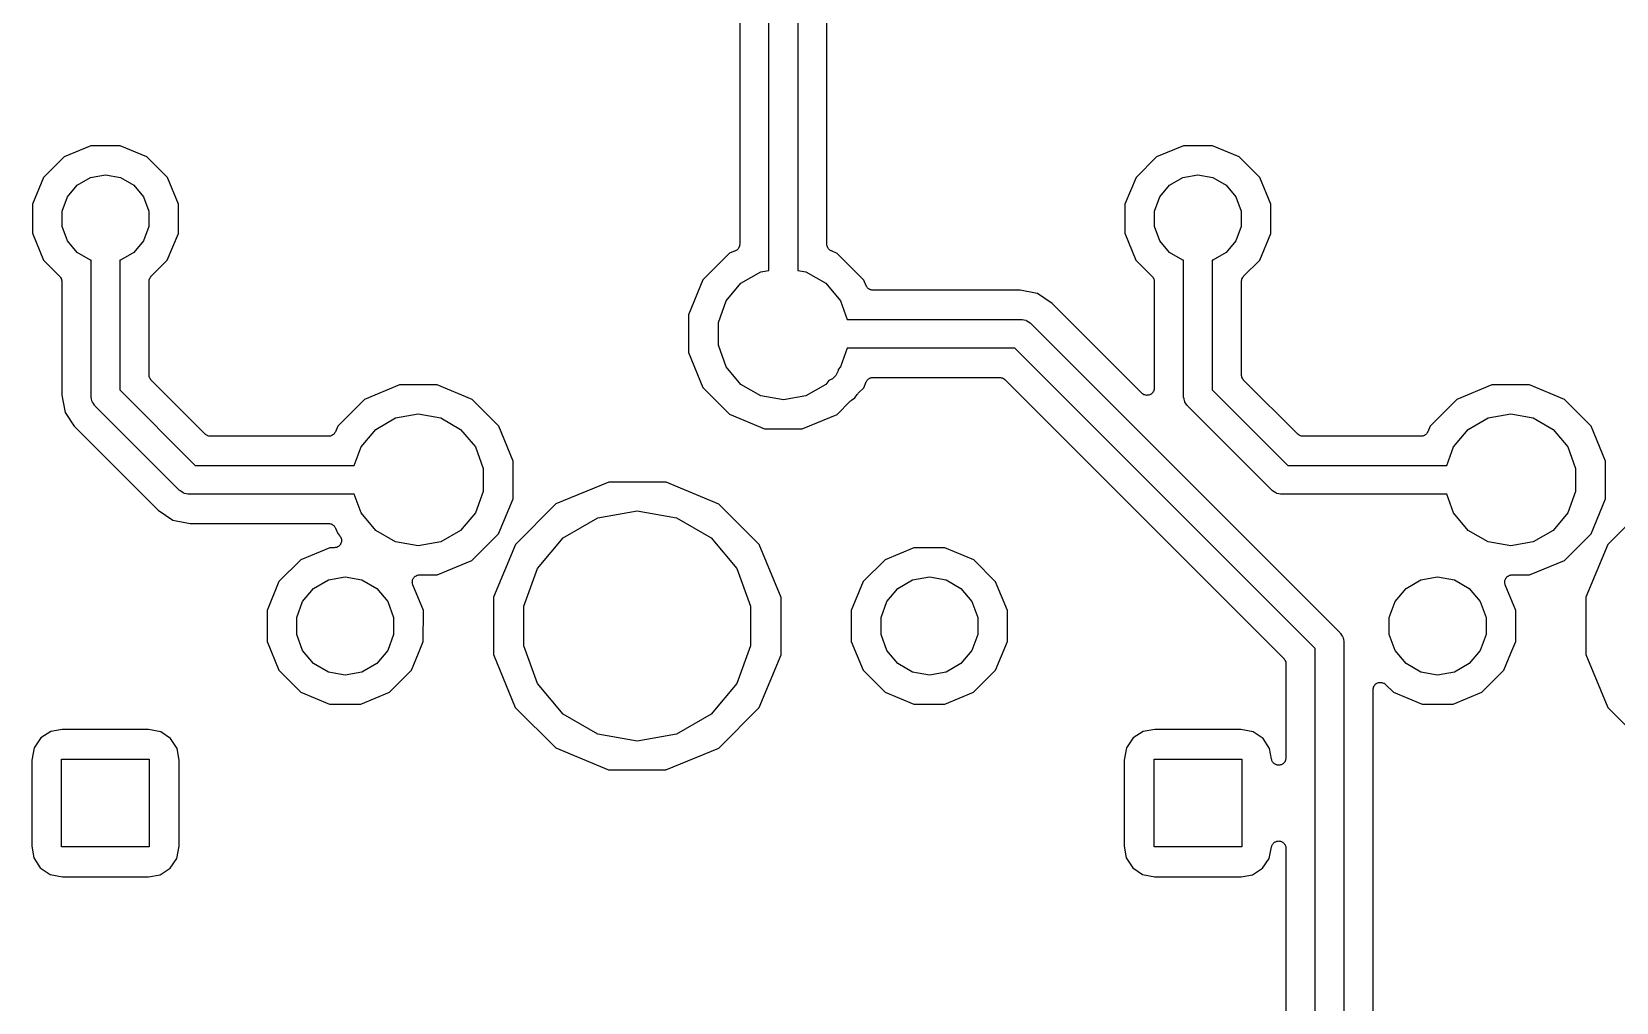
# Model space of a CAD drawing. Extents: x 30 to 169, y -146 to -30.
# Drawn here: x 62.72 to 90.28, y -104.54 to -87.67 of the extents above; entities that cross this region are included whole.
import ezdxf

# ---------------------------------------------------------------- set-up
doc = ezdxf.new("R2010")
doc.units = 0
doc.header["$MEASUREMENT"] = 0
doc.layers.add('BLACK', color=7, linetype='CONTINUOUS')

msp = doc.modelspace()

# ---------------------------------------------------------------- linework, layer by layer
at = {"layer": 'Black'}
for p, q in [((75.54, -91.8167), (75.54, -78.3936)), ((76.04, -78.29), (76.04, -91.8167)), ((75.032, -79.6837), (75.032, -91.3619)), ((76.548, -91.3623), (76.548, -83.1397)), ((63.2815, -89.8427), (62.924, -90.1997)), ((63.7485, -89.6498), (63.2815, -89.8427)), ((64.2537, -89.6502), (63.7485, -89.6498)), ((64.7203, -89.844), (64.2537, -89.6502)), ((82.2815, -89.8427), (81.924, -90.1997)), ((82.7485, -89.6498), (82.2815, -89.8427)), ((83.2537, -89.6502), (82.7485, -89.6498)), ((83.7203, -89.844), (83.2537, -89.6502)), ((65.0773, -90.2015), (64.7203, -89.844)), ((84.0773, -90.2015), (83.7203, -89.844)), ((62.924, -90.1997), (62.7302, -90.6663)), ((63.3376, -90.5375), (63.5083, -90.334)), ((63.5083, -90.334), (63.7384, -90.2012)), ((63.7384, -90.2012), (64, -90.1551)), ((64, -90.1551), (64.2616, -90.2012)), ((64.2616, -90.2012), (64.4917, -90.334)), ((64.4917, -90.334), (64.6624, -90.5375)), ((65.2702, -90.6685), (65.0773, -90.2015)), ((81.924, -90.1997), (81.7302, -90.6663)), ((82.3376, -90.5375), (82.5083, -90.334)), ((82.5083, -90.334), (82.7384, -90.2012)), ((82.7384, -90.2012), (83, -90.1551)), ((83, -90.1551), (83.2616, -90.2012)), ((83.2616, -90.2012), (83.4917, -90.334)), ((83.4917, -90.334), (83.6624, -90.5375)), ((84.2702, -90.6685), (84.0773, -90.2015)), ((62.7302, -90.6663), (62.7298, -91.1715)), ((63.2467, -90.7872), (63.3376, -90.5375)), ((64.6624, -90.5375), (64.7533, -90.7872)), ((65.2698, -91.1737), (65.2702, -90.6685)), ((81.7302, -90.6663), (81.7298, -91.1715)), ((82.2467, -90.7872), (82.3376, -90.5375)), ((83.6624, -90.5375), (83.7533, -90.7872)), ((84.2698, -91.1737), (84.2702, -90.6685)), ((63.2467, -91.0528), (63.2467, -90.7872)), ((64.7533, -90.7872), (64.7533, -91.0528)), ((82.2467, -91.0528), (82.2467, -90.7872)), ((83.7533, -90.7872), (83.7533, -91.0528)), ((62.7298, -91.1715), (62.9227, -91.6385)), ((63.3376, -91.3025), (63.2467, -91.0528)), ((64.7533, -91.0528), (64.6624, -91.3025)), ((65.076, -91.6403), (65.2698, -91.1737)), ((81.7298, -91.1715), (81.9227, -91.6385)), ((82.3376, -91.3025), (82.2467, -91.0528)), ((83.7533, -91.0528), (83.6624, -91.3025)), ((84.076, -91.6403), (84.2698, -91.1737)), ((63.5083, -91.506), (63.3376, -91.3025)), ((64.6624, -91.3025), (64.4917, -91.506)), ((74.9535, -91.4793), (74.856, -91.5195)), ((74.9606, -91.4747), (74.9535, -91.4793)), ((74.9685, -91.4719), (74.9606, -91.4747)), ((74.9791, -91.463), (74.9685, -91.4719)), ((74.9907, -91.4556), (74.9791, -91.463)), ((74.9958, -91.4489), (74.9907, -91.4556)), ((75.0023, -91.4435), (74.9958, -91.4489)), ((75.0092, -91.4316), (75.0023, -91.4435)), ((75.0176, -91.4206), (75.0092, -91.4316)), ((75.0201, -91.4126), (75.0176, -91.4206)), ((75.0243, -91.4053), (75.0201, -91.4126)), ((75.0267, -91.3917), (75.0243, -91.4053)), ((75.0309, -91.3786), (75.0267, -91.3917)), ((75.032, -91.3619), (75.0305, -91.3702)), ((75.0305, -91.3702), (75.0309, -91.3786)), ((76.5494, -91.3705), (76.548, -91.3623)), ((76.5491, -91.3788), (76.5494, -91.3705)), ((76.5532, -91.392), (76.5491, -91.3788)), ((76.5557, -91.4057), (76.5532, -91.392)), ((76.5598, -91.4129), (76.5557, -91.4057)), ((76.5623, -91.4208), (76.5598, -91.4129)), ((76.5708, -91.4319), (76.5623, -91.4208)), ((76.5777, -91.4439), (76.5708, -91.4319)), ((76.5841, -91.4493), (76.5777, -91.4439)), ((76.5891, -91.4559), (76.5841, -91.4493)), ((76.6008, -91.4633), (76.5891, -91.4559)), ((76.6115, -91.4723), (76.6008, -91.4633)), ((76.6193, -91.4751), (76.6115, -91.4723)), ((76.6263, -91.4796), (76.6193, -91.4751)), ((76.7264, -91.5212), (76.6263, -91.4796)), ((82.5083, -91.506), (82.3376, -91.3025)), ((83.6624, -91.3025), (83.4917, -91.506)), ((62.9227, -91.6385), (63.2049, -91.9211)), ((63.7384, -91.6388), (63.5083, -91.506)), ((63.75, -91.6408), (63.7384, -91.6388)), ((63.75, -94), (63.75, -91.6408)), ((64.2616, -91.6388), (64.25, -91.6408)), ((64.25, -91.6408), (64.25, -93.8964)), ((64.4917, -91.506), (64.2616, -91.6388)), ((64.7953, -91.9206), (65.076, -91.6403)), ((74.856, -91.5195), (74.3912, -91.9836)), ((77.1905, -91.986), (76.7264, -91.5212)), ((81.9227, -91.6385), (82.2049, -91.9211)), ((82.7384, -91.6388), (82.5083, -91.506)), ((82.75, -91.6408), (82.7384, -91.6388)), ((82.75, -94), (82.75, -91.6408)), ((83.2616, -91.6388), (83.25, -91.6408)), ((83.25, -91.6408), (83.25, -93.8964)), ((83.4917, -91.506), (83.2616, -91.6388)), ((83.7953, -91.9206), (84.076, -91.6403)), ((63.2049, -91.9211), (63.2081, -91.9256)), ((63.2081, -91.9256), (63.2123, -91.9292)), ((63.2123, -91.9292), (63.2206, -91.9436)), ((63.2206, -91.9436), (63.2301, -91.9573)), ((63.2301, -91.9573), (63.2316, -91.9626)), ((63.2316, -91.9626), (63.2343, -91.9674)), ((63.2343, -91.9674), (63.2372, -91.9838)), ((63.2372, -91.9838), (63.2415, -91.9999)), ((63.2415, -91.9999), (63.241, -92.0054)), ((63.241, -92.0054), (63.242, -92.0108)), ((63.242, -92.0108), (63.242, -93.9875)), ((64.758, -92.0105), (64.759, -92.0049)), ((64.758, -93.6334), (64.758, -92.0105)), ((64.7585, -91.9993), (64.7628, -91.9833)), ((64.759, -92.0049), (64.7585, -91.9993)), ((64.7628, -91.9833), (64.7657, -91.967)), ((64.7657, -91.967), (64.7685, -91.9622)), ((64.7685, -91.9622), (64.7699, -91.9567)), ((64.7699, -91.9567), (64.7794, -91.9432)), ((64.7794, -91.9432), (64.7877, -91.9288)), ((64.7877, -91.9288), (64.792, -91.9252)), ((64.792, -91.9252), (64.7953, -91.9206)), ((74.3912, -91.9836), (74.1393, -92.5902)), ((74.7964, -92.3463), (75.0525, -92.0411)), ((75.0525, -92.0411), (75.3976, -91.8418)), ((75.3976, -91.8418), (75.54, -91.8167)), ((76.04, -91.8167), (76.1824, -91.8418)), ((76.1824, -91.8418), (76.5275, -92.0411)), ((76.5275, -92.0411), (76.7836, -92.3463)), ((77.2307, -92.0835), (77.1905, -91.986)), ((82.2049, -91.9211), (82.2081, -91.9256)), ((82.2081, -91.9256), (82.2123, -91.9292)), ((82.2123, -91.9292), (82.2206, -91.9436)), ((82.2206, -91.9436), (82.2301, -91.9573)), ((82.2301, -91.9573), (82.2316, -91.9626)), ((82.2316, -91.9626), (82.2343, -91.9674)), ((82.2343, -91.9674), (82.2372, -91.9838)), ((82.2372, -91.9838), (82.2415, -91.9999)), ((82.2415, -91.9999), (82.241, -92.0054)), ((82.241, -92.0054), (82.242, -92.0108)), ((82.242, -92.0108), (82.242, -93.8634)), ((83.758, -92.0105), (83.759, -92.0049)), ((83.758, -93.6334), (83.758, -92.0105)), ((83.7585, -91.9993), (83.7628, -91.9833)), ((83.759, -92.0049), (83.7585, -91.9993)), ((83.7628, -91.9833), (83.7657, -91.967)), ((83.7657, -91.967), (83.7685, -91.9622)), ((83.7685, -91.9622), (83.7699, -91.9567)), ((83.7699, -91.9567), (83.7794, -91.9432)), ((83.7794, -91.9432), (83.7877, -91.9288)), ((83.7877, -91.9288), (83.792, -91.9252)), ((83.792, -91.9252), (83.7953, -91.9206)), ((77.2353, -92.0906), (77.2307, -92.0835)), ((77.2381, -92.0985), (77.2353, -92.0906)), ((77.247, -92.1091), (77.2381, -92.0985)), ((77.2544, -92.1207), (77.247, -92.1091)), ((77.2611, -92.1258), (77.2544, -92.1207)), ((77.2665, -92.1323), (77.2611, -92.1258)), ((77.2784, -92.1392), (77.2665, -92.1323)), ((77.2894, -92.1476), (77.2784, -92.1392)), ((77.2974, -92.1501), (77.2894, -92.1476)), ((77.3047, -92.1543), (77.2974, -92.1501)), ((77.3183, -92.1567), (77.3047, -92.1543)), ((77.3314, -92.1609), (77.3183, -92.1567)), ((77.3398, -92.1605), (77.3314, -92.1609)), ((77.3481, -92.162), (77.3398, -92.1605)), ((79.9075, -92.162), (77.3481, -92.162)), ((80.1777, -92.2157), (79.9075, -92.162)), ((80.2091, -92.222), (80.1777, -92.2157)), ((80.1777, -92.2157), (80.1777, -92.2157)), ((80.4648, -92.3929), (80.2091, -92.222)), ((74.1393, -92.5902), (74.1387, -93.247)), ((74.6601, -92.7208), (74.7964, -92.3463)), ((76.7836, -92.3463), (76.9015, -92.67)), ((82.0252, -93.9532), (80.4648, -92.3929)), ((74.6601, -93.1192), (74.6601, -92.7208)), ((76.9015, -92.67), (79.92, -92.67)), ((79.92, -92.67), (79.9308, -92.6719)), ((79.9308, -92.6719), (79.9418, -92.671)), ((79.9418, -92.671), (79.9733, -92.6794)), ((79.9733, -92.6794), (80.0055, -92.6851)), ((80.0055, -92.6851), (80.015, -92.6906)), ((80.015, -92.6906), (80.0257, -92.6934)), ((80.0257, -92.6934), (80.0524, -92.7122)), ((80.0524, -92.7122), (80.0807, -92.7285)), ((80.0807, -92.7285), (80.0878, -92.7369)), ((80.0878, -92.7369), (80.0968, -92.7432)), ((80.0968, -92.7432), (85.4668, -98.1132)), ((74.7964, -93.4937), (74.6601, -93.1192)), ((74.1387, -93.247), (74.3895, -93.854)), ((76.9015, -93.17), (76.7836, -93.4937)), ((79.8164, -93.17), (76.9015, -93.17)), ((85.04, -98.3936), (79.8164, -93.17)), ((64.759, -93.6389), (64.758, -93.6334)), ((64.7585, -93.6445), (64.759, -93.6389)), ((64.7628, -93.6605), (64.7585, -93.6445)), ((64.7657, -93.6769), (64.7628, -93.6605)), ((64.7685, -93.6817), (64.7657, -93.6769)), ((64.7699, -93.6871), (64.7685, -93.6817)), ((64.7794, -93.7007), (64.7699, -93.6871)), ((64.7877, -93.7151), (64.7794, -93.7007)), ((75.0525, -93.7989), (74.7964, -93.4937)), ((76.7048, -93.6434), (76.6434, -93.7048)), ((76.7415, -93.5647), (76.7048, -93.6434)), ((76.7435, -93.5415), (76.7415, -93.5647)), ((76.7836, -93.4937), (76.7435, -93.5415)), ((77.2661, -93.7077), (77.2781, -93.7008)), ((77.2781, -93.7008), (77.2892, -93.6923)), ((77.2892, -93.6923), (77.2971, -93.6898)), ((77.2971, -93.6898), (77.3043, -93.6857)), ((77.3043, -93.6857), (77.318, -93.6832)), ((77.318, -93.6832), (77.3312, -93.6791)), ((77.3312, -93.6791), (77.3395, -93.6794)), ((77.3395, -93.6794), (77.3477, -93.678)), ((77.3477, -93.678), (79.5534, -93.678)), ((79.5534, -93.678), (79.5589, -93.679)), ((79.5589, -93.679), (79.5645, -93.6785)), ((79.5645, -93.6785), (79.5805, -93.6828)), ((79.5805, -93.6828), (79.5969, -93.6857)), ((79.5969, -93.6857), (79.6017, -93.6885)), ((79.6017, -93.6885), (79.6071, -93.6899)), ((79.6071, -93.6899), (79.6207, -93.6994)), ((79.6207, -93.6994), (79.6351, -93.7077)), ((83.759, -93.6389), (83.758, -93.6334)), ((83.7585, -93.6445), (83.759, -93.6389)), ((83.7628, -93.6605), (83.7585, -93.6445)), ((83.7657, -93.6769), (83.7628, -93.6605)), ((83.7685, -93.6817), (83.7657, -93.6769)), ((83.7699, -93.6871), (83.7685, -93.6817)), ((83.7794, -93.7007), (83.7699, -93.6871)), ((83.7877, -93.7151), (83.7794, -93.7007)), ((64.25, -93.8964), (65.5636, -95.21)), ((64.792, -93.7186), (64.7877, -93.7151)), ((64.7952, -93.7232), (64.792, -93.7186)), ((65.7368, -94.6648), (64.7952, -93.7232)), ((69.113, -93.8087), (68.506, -94.0595)), ((69.7698, -93.8093), (69.113, -93.8087)), ((70.3764, -94.0612), (69.7698, -93.8093)), ((74.3895, -93.854), (74.8536, -94.3188)), ((75.3976, -93.9982), (75.0525, -93.7989)), ((76.5275, -93.7989), (76.1824, -93.9982)), ((76.5828, -93.733), (76.5275, -93.7989)), ((76.6434, -93.7048), (76.5828, -93.733)), ((77.0342, -94.0342), (77.0743, -93.9742)), ((77.0743, -93.9742), (77.083, -93.9652)), ((77.083, -93.9652), (77.0902, -93.9549)), ((77.0902, -93.9549), (77.1888, -93.8564)), ((77.1888, -93.8564), (77.2304, -93.7563)), ((77.2304, -93.7563), (77.2349, -93.7493)), ((77.2349, -93.7493), (77.2377, -93.7415)), ((77.2377, -93.7415), (77.2467, -93.7308)), ((77.2467, -93.7308), (77.2541, -93.7191)), ((77.2541, -93.7191), (77.2607, -93.7141)), ((77.2607, -93.7141), (77.2661, -93.7077)), ((79.6351, -93.7077), (79.6386, -93.712)), ((79.6386, -93.712), (79.6432, -93.7152)), ((79.6432, -93.7152), (84.4948, -98.5668)), ((82.0388, -93.9627), (82.0252, -93.9532)), ((82.0515, -93.9734), (82.0388, -93.9627)), ((82.0568, -93.9753), (82.0515, -93.9734)), ((82.0613, -93.9785), (82.0568, -93.9753)), ((82.1785, -93.9734), (82.1629, -93.9791)), ((82.1828, -93.9698), (82.1785, -93.9734)), ((82.1878, -93.9675), (82.1828, -93.9698)), ((82.1996, -93.9557), (82.1878, -93.9675)), ((82.2123, -93.9451), (82.1996, -93.9557)), ((82.2151, -93.9402), (82.2123, -93.9451)), ((82.219, -93.9363), (82.2151, -93.9402)), ((82.226, -93.9212), (82.219, -93.9363)), ((82.2343, -93.9069), (82.226, -93.9212)), ((82.2353, -93.9014), (82.2343, -93.9069)), ((82.2377, -93.8963), (82.2353, -93.9014)), ((82.2391, -93.8798), (82.2377, -93.8963)), ((82.242, -93.8634), (82.2391, -93.8798)), ((83.25, -93.8964), (84.5636, -95.21)), ((83.792, -93.7186), (83.7877, -93.7151)), ((83.7952, -93.7232), (83.792, -93.7186)), ((84.7368, -94.6648), (83.7952, -93.7232)), ((88.113, -93.8087), (87.506, -94.0595)), ((88.7698, -93.8093), (88.113, -93.8087)), ((89.3764, -94.0612), (88.7698, -93.8093)), ((63.242, -93.9875), (63.2957, -94.2577)), ((63.7519, -94.0108), (63.75, -94)), ((63.751, -94.0218), (63.7519, -94.0108)), ((63.7594, -94.0533), (63.751, -94.0218)), ((63.7651, -94.0855), (63.7594, -94.0533)), ((63.7706, -94.095), (63.7651, -94.0855)), ((63.7734, -94.1057), (63.7706, -94.095)), ((63.7922, -94.1324), (63.7734, -94.1057)), ((63.8085, -94.1607), (63.7922, -94.1324)), ((63.8169, -94.1678), (63.8085, -94.1607)), ((63.8232, -94.1768), (63.8169, -94.1678)), ((65.2832, -95.6368), (63.8232, -94.1768)), ((68.506, -94.0595), (68.0412, -94.5236)), ((70.8405, -94.526), (70.3764, -94.0612)), ((75.79, -94.0674), (75.3976, -93.9982)), ((76.1824, -93.9982), (75.79, -94.0674)), ((76.724, -94.3205), (76.9544, -94.0905)), ((76.9544, -94.0905), (76.9645, -94.0834)), ((76.9645, -94.0834), (76.9735, -94.0748)), ((76.9735, -94.0748), (77.0342, -94.0342)), ((82.0774, -93.9828), (82.0613, -93.9785)), ((82.0929, -93.9885), (82.0774, -93.9828)), ((82.0985, -93.9885), (82.0929, -93.9885)), ((82.1039, -93.9899), (82.0985, -93.9885)), ((82.1205, -93.9885), (82.1039, -93.9899)), ((82.1371, -93.9885), (82.1205, -93.9885)), ((82.1423, -93.9866), (82.1371, -93.9885)), ((82.1479, -93.9861), (82.1423, -93.9866)), ((82.1629, -93.9791), (82.1479, -93.9861)), ((82.7519, -94.0108), (82.75, -94)), ((82.751, -94.0218), (82.7519, -94.0108)), ((82.7594, -94.0533), (82.751, -94.0218)), ((82.7651, -94.0855), (82.7594, -94.0533)), ((82.7706, -94.095), (82.7651, -94.0855)), ((82.7734, -94.1057), (82.7706, -94.095)), ((82.7922, -94.1324), (82.7734, -94.1057)), ((82.8085, -94.1607), (82.7922, -94.1324)), ((82.8169, -94.1678), (82.8085, -94.1607)), ((82.8232, -94.1768), (82.8169, -94.1678)), ((84.2832, -95.6368), (82.8232, -94.1768)), ((87.506, -94.0595), (87.0412, -94.5236)), ((89.8405, -94.526), (89.3764, -94.0612)), ((63.2957, -94.2577), (63.2957, -94.2577)), ((63.2957, -94.2577), (63.302, -94.2891)), ((63.302, -94.2891), (63.4587, -94.5237)), ((63.4587, -94.5237), (63.4729, -94.5448)), ((68.0412, -94.5236), (67.9996, -94.6237)), ((68.7025, -94.5811), (69.0476, -94.3818)), ((69.0476, -94.3818), (69.44, -94.3126)), ((69.44, -94.3126), (69.8324, -94.3818)), ((69.8324, -94.3818), (70.1775, -94.5811)), ((71.0913, -95.133), (70.8405, -94.526)), ((74.8536, -94.3188), (75.4602, -94.5707)), ((76.117, -94.5713), (76.724, -94.3205)), ((87.0412, -94.5236), (86.9996, -94.6237)), ((87.7025, -94.5811), (88.0476, -94.3818)), ((88.0476, -94.3818), (88.44, -94.3126)), ((88.44, -94.3126), (88.8324, -94.3818)), ((88.8324, -94.3818), (89.1775, -94.5811)), ((90.0913, -95.133), (89.8405, -94.526)), ((63.4729, -94.5448), (64.9152, -95.9871)), ((65.7414, -94.668), (65.7368, -94.6648)), ((65.7449, -94.6723), (65.7414, -94.668)), ((65.7593, -94.6806), (65.7449, -94.6723)), ((65.7729, -94.6901), (65.7593, -94.6806)), ((65.7783, -94.6915), (65.7729, -94.6901)), ((65.7831, -94.6943), (65.7783, -94.6915)), ((65.7995, -94.6972), (65.7831, -94.6943)), ((65.8155, -94.7015), (65.7995, -94.6972)), ((65.8211, -94.701), (65.8155, -94.7015)), ((65.8266, -94.702), (65.8211, -94.701)), ((67.8823, -94.702), (65.8266, -94.702)), ((67.8905, -94.7006), (67.8823, -94.702)), ((67.8988, -94.7009), (67.8905, -94.7006)), ((67.912, -94.6968), (67.8988, -94.7009)), ((67.9257, -94.6943), (67.912, -94.6968)), ((67.9329, -94.6902), (67.9257, -94.6943)), ((67.9408, -94.6877), (67.9329, -94.6902)), ((67.9519, -94.6792), (67.9408, -94.6877)), ((67.9639, -94.6723), (67.9519, -94.6792)), ((67.9693, -94.6659), (67.9639, -94.6723)), ((67.9759, -94.6609), (67.9693, -94.6659)), ((67.9833, -94.6492), (67.9759, -94.6609)), ((67.9923, -94.6385), (67.9833, -94.6492)), ((67.9951, -94.6307), (67.9923, -94.6385)), ((67.9996, -94.6237), (67.9951, -94.6307)), ((68.4464, -94.8863), (68.7025, -94.5811)), ((70.1775, -94.5811), (70.4336, -94.8863)), ((75.4602, -94.5707), (76.117, -94.5713)), ((84.7414, -94.668), (84.7368, -94.6648)), ((84.7449, -94.6723), (84.7414, -94.668)), ((84.7593, -94.6806), (84.7449, -94.6723)), ((84.7729, -94.6901), (84.7593, -94.6806)), ((84.7783, -94.6915), (84.7729, -94.6901)), ((84.7831, -94.6943), (84.7783, -94.6915)), ((84.7995, -94.6972), (84.7831, -94.6943)), ((84.8155, -94.7015), (84.7995, -94.6972)), ((84.8211, -94.701), (84.8155, -94.7015)), ((84.8266, -94.702), (84.8211, -94.701)), ((86.8823, -94.702), (84.8266, -94.702)), ((86.8905, -94.7006), (86.8823, -94.702)), ((86.8988, -94.7009), (86.8905, -94.7006)), ((86.912, -94.6968), (86.8988, -94.7009)), ((86.9257, -94.6943), (86.912, -94.6968)), ((86.9329, -94.6902), (86.9257, -94.6943)), ((86.9408, -94.6877), (86.9329, -94.6902)), ((86.9519, -94.6792), (86.9408, -94.6877)), ((86.9639, -94.6723), (86.9519, -94.6792)), ((86.9693, -94.6659), (86.9639, -94.6723)), ((86.9759, -94.6609), (86.9693, -94.6659)), ((86.9833, -94.6492), (86.9759, -94.6609)), ((86.9923, -94.6385), (86.9833, -94.6492)), ((86.9951, -94.6307), (86.9923, -94.6385)), ((86.9996, -94.6237), (86.9951, -94.6307)), ((87.4464, -94.8863), (87.7025, -94.5811)), ((89.1775, -94.5811), (89.4336, -94.8863)), ((68.3285, -95.21), (68.4464, -94.8863)), ((70.4336, -94.8863), (70.5699, -95.2608)), ((87.3285, -95.21), (87.4464, -94.8863)), ((89.4336, -94.8863), (89.5699, -95.2608)), ((65.5636, -95.21), (68.3285, -95.21)), ((70.5699, -95.2608), (70.5699, -95.6592)), ((71.0907, -95.7898), (71.0913, -95.133)), ((84.5636, -95.21), (87.3285, -95.21)), ((89.5699, -95.2608), (89.5699, -95.6592)), ((90.0907, -95.7898), (90.0913, -95.133)), ((72.7545, -95.4977), (71.8346, -95.8778)), ((73.7498, -95.4985), (72.7545, -95.4977)), ((74.6691, -95.8802), (73.7498, -95.4985)), ((65.2922, -95.6431), (65.2832, -95.6368)), ((65.2993, -95.6515), (65.2922, -95.6431)), ((65.3276, -95.6678), (65.2993, -95.6515)), ((65.3543, -95.6866), (65.3276, -95.6678)), ((65.365, -95.6894), (65.3543, -95.6866)), ((65.3745, -95.6949), (65.365, -95.6894)), ((65.4067, -95.7006), (65.3745, -95.6949)), ((65.4382, -95.709), (65.4067, -95.7006)), ((65.4492, -95.7081), (65.4382, -95.709)), ((65.46, -95.71), (65.4492, -95.7081)), ((68.3285, -95.71), (65.46, -95.71)), ((68.4464, -96.0337), (68.3285, -95.71)), ((70.5699, -95.6592), (70.4336, -96.0337)), ((70.8388, -96.3964), (71.0907, -95.7898)), ((71.8346, -95.8778), (71.1302, -96.5809)), ((75.3722, -96.5846), (74.6691, -95.8802)), ((84.2922, -95.6431), (84.2832, -95.6368)), ((84.2993, -95.6515), (84.2922, -95.6431)), ((84.3276, -95.6678), (84.2993, -95.6515)), ((84.3543, -95.6866), (84.3276, -95.6678)), ((84.365, -95.6894), (84.3543, -95.6866)), ((84.3745, -95.6949), (84.365, -95.6894)), ((84.4067, -95.7006), (84.3745, -95.6949)), ((84.4382, -95.709), (84.4067, -95.7006)), ((84.4492, -95.7081), (84.4382, -95.709)), ((84.46, -95.71), (84.4492, -95.7081)), ((87.3285, -95.71), (84.46, -95.71)), ((87.4464, -96.0337), (87.3285, -95.71)), ((89.5699, -95.6592), (89.4336, -96.0337)), ((89.8388, -96.3964), (90.0907, -95.7898)), ((90.8346, -95.8778), (90.1302, -96.5809)), ((64.9152, -95.9871), (65.1709, -96.158)), ((65.1709, -96.158), (65.2023, -96.1642)), ((65.2023, -96.1642), (65.2023, -96.1642)), ((65.2023, -96.1642), (65.4725, -96.218)), ((68.7025, -96.3389), (68.4464, -96.0337)), ((70.4336, -96.0337), (70.1775, -96.3389)), ((71.9634, -96.4667), (72.5654, -96.1192)), ((72.5654, -96.1192), (73.25, -95.9985)), ((73.25, -95.9985), (73.9346, -96.1192)), ((73.9346, -96.1192), (74.5365, -96.4667)), ((87.7025, -96.3389), (87.4464, -96.0337)), ((89.4336, -96.0337), (89.1775, -96.3389)), ((65.4725, -96.218), (67.8819, -96.218)), ((67.8819, -96.218), (67.8902, -96.2195)), ((67.8902, -96.2195), (67.8986, -96.2191)), ((67.8986, -96.2191), (67.9117, -96.2233)), ((67.9117, -96.2233), (67.9253, -96.2257)), ((67.9253, -96.2257), (67.9326, -96.2299)), ((67.9326, -96.2299), (67.9406, -96.2324)), ((67.9406, -96.2324), (67.9516, -96.2408)), ((67.9516, -96.2408), (67.9635, -96.2477)), ((67.9635, -96.2477), (67.9689, -96.2542)), ((67.9689, -96.2542), (67.9756, -96.2593)), ((67.9756, -96.2593), (67.983, -96.2709)), ((67.983, -96.2709), (67.9919, -96.2815)), ((67.9919, -96.2815), (67.9947, -96.2894)), ((67.9947, -96.2894), (67.9993, -96.2965)), ((67.9993, -96.2965), (68.0395, -96.394)), ((68.0395, -96.394), (68.0697, -96.4242)), ((68.0697, -96.4242), (68.0792, -96.4378)), ((68.0792, -96.4378), (68.0899, -96.4505)), ((68.0899, -96.4505), (68.0918, -96.4558)), ((68.0918, -96.4558), (68.095, -96.4604)), ((69.0476, -96.5382), (68.7025, -96.3389)), ((70.1775, -96.3389), (69.8324, -96.5382)), ((70.374, -96.8605), (70.8388, -96.3964)), ((88.0476, -96.5382), (87.7025, -96.3389)), ((89.1775, -96.3389), (88.8324, -96.5382)), ((89.374, -96.8605), (89.8388, -96.3964)), ((67.9009, -96.6409), (67.4013, -96.8473)), ((67.9797, -96.6409), (67.9009, -96.6409)), ((67.9961, -96.6381), (67.9797, -96.6409)), ((68.0126, -96.6366), (67.9961, -96.6381)), ((68.0176, -96.6343), (68.0126, -96.6366)), ((68.0231, -96.6333), (68.0176, -96.6343)), ((68.0375, -96.625), (68.0231, -96.6333)), ((68.0526, -96.618), (68.0375, -96.625)), ((68.0565, -96.6141), (68.0526, -96.618)), ((68.0614, -96.6113), (68.0565, -96.6141)), ((68.072, -96.5986), (68.0614, -96.6113)), ((68.0838, -96.5869), (68.072, -96.5986)), ((68.0861, -96.5818), (68.0838, -96.5869)), ((68.0897, -96.5775), (68.0861, -96.5818)), ((68.0954, -96.5619), (68.0897, -96.5775)), ((68.095, -96.4604), (68.0992, -96.4764)), ((68.1025, -96.5469), (68.0954, -96.5619)), ((68.0992, -96.4764), (68.1049, -96.492)), ((68.1029, -96.5413), (68.1025, -96.5469)), ((68.1049, -96.5361), (68.1029, -96.5413)), ((68.1049, -96.492), (68.1049, -96.4976)), ((68.1049, -96.4976), (68.1063, -96.503)), ((68.1063, -96.503), (68.1049, -96.5195)), ((68.1049, -96.5195), (68.1049, -96.5361)), ((69.44, -96.6074), (69.0476, -96.5382)), ((69.8324, -96.5382), (69.44, -96.6074)), ((71.1302, -96.5809), (70.7485, -97.5002)), ((71.5166, -96.9992), (71.9634, -96.4667)), ((74.5365, -96.4667), (74.9834, -96.9992)), ((75.7523, -97.5045), (75.3722, -96.5846)), ((78.0609, -96.6409), (77.5613, -96.8473)), ((78.6015, -96.6413), (78.0609, -96.6409)), ((79.1008, -96.8487), (78.6015, -96.6413)), ((88.44, -96.6074), (88.0476, -96.5382)), ((88.8324, -96.5382), (88.44, -96.6074)), ((90.1302, -96.5809), (89.7485, -97.5002)), ((67.4013, -96.8473), (67.0187, -97.2292)), ((69.767, -97.1113), (70.374, -96.8605)), ((71.2789, -97.6524), (71.5166, -96.9992)), ((74.9834, -96.9992), (75.2211, -97.6524)), ((77.5613, -96.8473), (77.1787, -97.2292)), ((79.4827, -97.2313), (79.1008, -96.8487)), ((88.767, -97.1113), (89.374, -96.8605)), ((67.0187, -97.2292), (66.8113, -97.7285)), ((67.621, -97.3457), (67.8779, -97.1974)), ((67.8779, -97.1974), (68.17, -97.1458)), ((68.17, -97.1458), (68.4621, -97.1974)), ((68.4621, -97.1974), (68.719, -97.3457)), ((69.336, -97.2434), (69.3378, -97.2297)), ((69.3378, -97.2516), (69.336, -97.2434)), ((69.3378, -97.2297), (69.3379, -97.2159)), ((69.3378, -97.26), (69.3378, -97.2516)), ((69.3425, -97.273), (69.3378, -97.26)), ((69.3379, -97.2159), (69.3407, -97.208)), ((69.3407, -97.208), (69.3418, -97.1997)), ((69.3418, -97.1997), (69.3482, -97.1874)), ((69.3455, -97.2865), (69.3425, -97.273)), ((69.3482, -97.1874), (69.353, -97.1744)), ((69.353, -97.1744), (69.3584, -97.168)), ((69.3584, -97.168), (69.3622, -97.1606)), ((69.3622, -97.1606), (69.3724, -97.1513)), ((69.3724, -97.1513), (69.3814, -97.1407)), ((69.3814, -97.1407), (69.3886, -97.1365)), ((69.3886, -97.1365), (69.3948, -97.1308)), ((69.3948, -97.1308), (69.4076, -97.1256)), ((69.4076, -97.1256), (69.4196, -97.1186)), ((69.4196, -97.1186), (69.4278, -97.1172)), ((69.4278, -97.1172), (69.4355, -97.114)), ((69.4355, -97.114), (69.4494, -97.1134)), ((69.4494, -97.1134), (69.463, -97.111)), ((69.463, -97.111), (69.767, -97.1113)), ((77.1787, -97.2292), (76.9713, -97.7285)), ((77.781, -97.3457), (78.0379, -97.1974)), ((78.0379, -97.1974), (78.33, -97.1458)), ((78.33, -97.1458), (78.6221, -97.1974)), ((78.6221, -97.1974), (78.879, -97.3457)), ((79.6891, -97.7309), (79.4827, -97.2313)), ((86.621, -97.3457), (86.8779, -97.1974)), ((86.8779, -97.1974), (87.17, -97.1458)), ((87.17, -97.1458), (87.4621, -97.1974)), ((87.4621, -97.1974), (87.719, -97.3457)), ((88.336, -97.2434), (88.3378, -97.2297)), ((88.3378, -97.2516), (88.336, -97.2434)), ((88.3378, -97.2297), (88.3379, -97.2159)), ((88.3378, -97.26), (88.3378, -97.2516)), ((88.3425, -97.273), (88.3378, -97.26)), ((88.3379, -97.2159), (88.3407, -97.208)), ((88.3407, -97.208), (88.3418, -97.1997)), ((88.3418, -97.1997), (88.3482, -97.1874)), ((88.3455, -97.2865), (88.3425, -97.273)), ((88.3482, -97.1874), (88.353, -97.1744)), ((88.353, -97.1744), (88.3584, -97.168)), ((88.3584, -97.168), (88.3622, -97.1606)), ((88.3622, -97.1606), (88.3724, -97.1513)), ((88.3724, -97.1513), (88.3814, -97.1407)), ((88.3814, -97.1407), (88.3886, -97.1365)), ((88.3886, -97.1365), (88.3948, -97.1308)), ((88.3948, -97.1308), (88.4076, -97.1256)), ((88.4076, -97.1256), (88.4196, -97.1186)), ((88.4196, -97.1186), (88.4278, -97.1172)), ((88.4278, -97.1172), (88.4355, -97.114)), ((88.4355, -97.114), (88.4494, -97.1134)), ((88.4494, -97.1134), (88.463, -97.111)), ((88.463, -97.111), (88.767, -97.1113)), ((67.4303, -97.5729), (67.621, -97.3457)), ((68.719, -97.3457), (68.9097, -97.5729)), ((69.5291, -97.7309), (69.3455, -97.2865)), ((70.7485, -97.5002), (70.7477, -98.4955)), ((75.7516, -98.2942), (75.7523, -97.5045)), ((77.5903, -97.5729), (77.781, -97.3457)), ((78.879, -97.3457), (79.0697, -97.5729)), ((86.4303, -97.5729), (86.621, -97.3457)), ((87.719, -97.3457), (87.9097, -97.5729)), ((88.5291, -97.7309), (88.3455, -97.2865)), ((89.7485, -97.5002), (89.7477, -98.4955)), ((66.8113, -97.7285), (66.8109, -98.2691)), ((67.3288, -97.8517), (67.4303, -97.5729)), ((68.9097, -97.5729), (69.0112, -97.8517)), ((69.5287, -98.2715), (69.5291, -97.7309)), ((71.2789, -98.3476), (71.2789, -97.6524)), ((75.2211, -97.6524), (75.2211, -98.3476)), ((76.9713, -97.7285), (76.9709, -98.2691)), ((77.4888, -97.8517), (77.5903, -97.5729)), ((79.0697, -97.5729), (79.1712, -97.8517)), ((79.6887, -98.2715), (79.6891, -97.7309)), ((86.3288, -97.8517), (86.4303, -97.5729)), ((87.9097, -97.5729), (88.0112, -97.8517)), ((88.5287, -98.2715), (88.5291, -97.7309)), ((67.3288, -98.1483), (67.3288, -97.8517)), ((69.0112, -97.8517), (69.0112, -98.1483)), ((77.4888, -98.1483), (77.4888, -97.8517)), ((79.1712, -97.8517), (79.1712, -98.1483)), ((86.3288, -98.1483), (86.3288, -97.8517)), ((88.0112, -97.8517), (88.0112, -98.1483)), ((66.8109, -98.2691), (67.0173, -98.7687)), ((67.4303, -98.4271), (67.3288, -98.1483)), ((69.0112, -98.1483), (68.9097, -98.4271)), ((69.4454, -98.4719), (69.5287, -98.2715)), ((71.5166, -99.0008), (71.2789, -98.3476)), ((75.2211, -98.3476), (74.9834, -99.0008)), ((75.7515, -98.4998), (75.7516, -98.2942)), ((75.7516, -98.2942), (75.7516, -98.2942)), ((76.9709, -98.2691), (77.1773, -98.7687)), ((77.5903, -98.4271), (77.4888, -98.1483)), ((79.1712, -98.1483), (79.0697, -98.4271)), ((79.4813, -98.7708), (79.6887, -98.2715)), ((85.4668, -98.1132), (85.4731, -98.1222)), ((85.4731, -98.1222), (85.4815, -98.1293)), ((85.4815, -98.1293), (85.4978, -98.1576)), ((85.4978, -98.1576), (85.5166, -98.1843)), ((85.5166, -98.1843), (85.5194, -98.195)), ((85.5194, -98.195), (85.5249, -98.2045)), ((85.5249, -98.2045), (85.5306, -98.2367)), ((85.5306, -98.2367), (85.539, -98.2682)), ((85.539, -98.2682), (85.5381, -98.2792)), ((85.5381, -98.2792), (85.54, -98.29)), ((85.54, -98.29), (85.54, -110.817)), ((86.4303, -98.4271), (86.3288, -98.1483)), ((88.0112, -98.1483), (87.9097, -98.4271)), ((88.4454, -98.4719), (88.5287, -98.2715)), ((67.621, -98.6543), (67.4303, -98.4271)), ((67.8779, -98.8026), (67.621, -98.6543)), ((68.719, -98.6543), (68.4621, -98.8026)), ((68.9097, -98.4271), (68.719, -98.6543)), ((69.3213, -98.7708), (69.4454, -98.4719)), ((70.7477, -98.4955), (71.1278, -99.4154)), ((75.3698, -99.4191), (75.7515, -98.4998)), ((77.781, -98.6543), (77.5903, -98.4271)), ((78.0379, -98.8026), (77.781, -98.6543)), ((78.879, -98.6543), (78.6221, -98.8026)), ((79.0697, -98.4271), (78.879, -98.6543)), ((84.4948, -98.5668), (84.498, -98.5714)), ((84.498, -98.5714), (84.5023, -98.5749)), ((84.5023, -98.5749), (84.5106, -98.5893)), ((84.5106, -98.5893), (84.5201, -98.6029)), ((84.5201, -98.6029), (84.5215, -98.6083)), ((84.5215, -98.6083), (84.5243, -98.6131)), ((84.5243, -98.6131), (84.5272, -98.6295)), ((84.5272, -98.6295), (84.5315, -98.6455)), ((84.5315, -98.6455), (84.531, -98.6511)), ((84.531, -98.6511), (84.532, -98.6566)), ((84.532, -98.6566), (84.532, -100.294)), ((85.04, -110.817), (85.04, -98.3936)), ((86.621, -98.6543), (86.4303, -98.4271)), ((86.8779, -98.8026), (86.621, -98.6543)), ((87.719, -98.6543), (87.4621, -98.8026)), ((87.9097, -98.4271), (87.719, -98.6543)), ((88.3213, -98.7708), (88.4454, -98.4719)), ((89.7477, -98.4955), (90.1278, -99.4154)), ((67.0173, -98.7687), (67.3992, -99.1513)), ((68.17, -98.8541), (67.8779, -98.8026)), ((68.4621, -98.8026), (68.17, -98.8541)), ((68.9387, -99.1527), (69.3213, -98.7708)), ((77.1773, -98.7687), (77.5592, -99.1513)), ((78.33, -98.8541), (78.0379, -98.8026)), ((78.6221, -98.8026), (78.33, -98.8541)), ((79.0987, -99.1527), (79.4813, -98.7708)), ((87.17, -98.8541), (86.8779, -98.8026)), ((87.4621, -98.8026), (87.17, -98.8541)), ((87.9387, -99.1527), (88.3213, -98.7708)), ((67.3992, -99.1513), (67.8985, -99.3587)), ((68.4391, -99.3591), (68.9387, -99.1527)), ((71.9634, -99.5332), (71.5166, -99.0008)), ((74.9834, -99.0008), (74.5365, -99.5332)), ((77.5592, -99.1513), (78.0585, -99.3587)), ((78.5991, -99.3591), (79.0987, -99.1527)), ((86.048, -99.1065), (86.0509, -99.0901)), ((86.048, -110.197), (86.048, -99.1065)), ((86.0509, -99.0901), (86.0524, -99.0735)), ((86.0524, -99.0735), (86.0547, -99.0685)), ((86.0547, -99.0685), (86.0557, -99.063)), ((86.0557, -99.063), (86.064, -99.0486)), ((86.064, -99.0486), (86.071, -99.0335)), ((86.071, -99.0335), (86.0749, -99.0296)), ((86.0749, -99.0296), (86.0777, -99.0248)), ((86.0777, -99.0248), (86.0905, -99.0141)), ((86.0905, -99.0141), (86.1022, -99.0024)), ((86.1022, -99.0024), (86.1073, -99)), ((86.1073, -99), (86.1115, -98.9965)), ((86.1115, -98.9965), (86.1271, -98.9908)), ((86.1271, -98.9908), (86.1422, -98.9838)), ((86.1422, -98.9838), (86.1477, -98.9833)), ((86.1477, -98.9833), (86.1529, -98.9814)), ((86.1529, -98.9814), (86.1696, -98.9814)), ((86.1696, -98.9814), (86.1862, -98.98)), ((86.1862, -98.98), (86.1915, -98.9814)), ((86.1915, -98.9814), (86.1971, -98.9814)), ((86.1971, -98.9814), (86.2127, -98.9871)), ((86.2127, -98.9871), (86.2288, -98.9914)), ((86.2288, -98.9914), (86.2333, -98.9946)), ((86.2333, -98.9946), (86.2385, -98.9965)), ((86.2385, -98.9965), (86.2512, -99.0072)), ((86.2512, -99.0072), (86.2649, -99.0168)), ((86.2649, -99.0168), (86.3992, -99.1513)), ((86.3992, -99.1513), (86.8985, -99.3587)), ((87.4391, -99.3591), (87.9387, -99.1527)), ((67.8985, -99.3587), (68.4391, -99.3591)), ((71.1278, -99.4154), (71.8309, -100.12)), ((74.6654, -100.122), (75.3698, -99.4191)), ((78.0585, -99.3587), (78.5991, -99.3591)), ((86.8985, -99.3587), (87.4391, -99.3591)), ((90.1278, -99.4154), (90.8309, -100.12)), ((72.5654, -99.8808), (71.9634, -99.5332)), ((74.5365, -99.5332), (73.9346, -99.8808)), ((62.8769, -99.9468), (62.7609, -100.117)), ((63.0505, -99.8351), (62.8769, -99.9468)), ((63.2498, -99.7976), (63.0505, -99.8351)), ((64.7493, -99.7976), (63.2498, -99.7976)), ((64.9635, -99.8409), (64.7493, -99.7976)), ((65.1332, -99.9569), (64.9635, -99.8409)), ((65.2449, -100.131), (65.1332, -99.9569)), ((73.25, -100.002), (72.5654, -99.8808)), ((73.9346, -99.8808), (73.25, -100.002)), ((81.8769, -99.9468), (81.7609, -100.117)), ((82.0505, -99.8351), (81.8769, -99.9468)), ((82.2498, -99.7976), (82.0505, -99.8351)), ((83.7493, -99.7976), (82.2498, -99.7976)), ((83.9635, -99.8409), (83.7493, -99.7976)), ((84.1332, -99.9569), (83.9635, -99.8409)), ((84.2449, -100.131), (84.1332, -99.9569)), ((62.7609, -100.117), (62.7176, -100.331)), ((65.2824, -100.33), (65.2449, -100.131)), ((71.8309, -100.12), (72.7502, -100.501)), ((73.7455, -100.502), (74.6654, -100.122)), ((81.7609, -100.117), (81.7176, -100.331)), ((84.2802, -100.318), (84.2449, -100.131)), ((84.5303, -100.315), (84.5264, -100.326)), ((84.532, -100.294), (84.5302, -100.305)), ((84.5302, -100.305), (84.5303, -100.315)), ((62.7176, -100.331), (62.7176, -101.83)), ((63.238, -101.842), (63.238, -100.318)), ((63.238, -100.318), (64.762, -100.318)), ((64.762, -100.318), (64.762, -101.842)), ((65.2824, -101.829), (65.2824, -100.33)), ((72.7502, -100.501), (73.7455, -100.502)), ((81.7176, -100.331), (81.7176, -101.83)), ((82.238, -101.842), (82.238, -100.318)), ((82.238, -100.318), (83.762, -100.318)), ((83.762, -100.318), (83.762, -101.842)), ((84.2839, -100.328), (84.2802, -100.318)), ((84.2857, -100.338), (84.2839, -100.328)), ((84.2916, -100.348), (84.2857, -100.338)), ((84.2957, -100.359), (84.2916, -100.348)), ((84.3025, -100.367), (84.2957, -100.359)), ((84.3077, -100.376), (84.3025, -100.367)), ((84.3168, -100.384), (84.3077, -100.376)), ((84.3245, -100.393), (84.3168, -100.384)), ((84.3335, -100.398), (84.3245, -100.393)), ((84.3415, -100.404), (84.3335, -100.398)), ((84.3526, -100.408), (84.3415, -100.404)), ((84.3629, -100.414), (84.3526, -100.408)), ((84.3732, -100.416), (84.3629, -100.414)), ((84.3829, -100.419), (84.3732, -100.416)), ((84.3948, -100.419), (84.3829, -100.419)), ((84.4065, -100.421), (84.3948, -100.419)), ((84.4167, -100.419), (84.4065, -100.421)), ((84.4271, -100.419), (84.4167, -100.419)), ((84.4382, -100.415), (84.4271, -100.419)), ((84.4498, -100.413), (84.4382, -100.415)), ((84.4587, -100.408), (84.4498, -100.413)), ((84.4685, -100.404), (84.4587, -100.408)), ((84.4776, -100.397), (84.4685, -100.404)), ((84.4877, -100.391), (84.4776, -100.397)), ((84.4943, -100.383), (84.4877, -100.391)), ((84.5023, -100.376), (84.4943, -100.383)), ((84.5082, -100.366), (84.5023, -100.376)), ((84.5157, -100.357), (84.5082, -100.366)), ((84.5191, -100.347), (84.5157, -100.357)), ((84.5243, -100.338), (84.5191, -100.347)), ((84.5264, -100.326), (84.5243, -100.338)), ((62.7176, -101.83), (62.7551, -102.029)), ((64.762, -101.842), (63.238, -101.842)), ((65.2391, -102.043), (65.2824, -101.829)), ((81.7176, -101.83), (81.7551, -102.029)), ((83.762, -101.842), (82.238, -101.842)), ((84.2391, -102.043), (84.2805, -101.839)), ((84.2805, -101.839), (84.284, -101.83)), ((84.284, -101.83), (84.2857, -101.82)), ((84.2857, -101.82), (84.292, -101.809)), ((84.292, -101.809), (84.2967, -101.798)), ((84.2967, -101.798), (84.303, -101.791)), ((84.303, -101.791), (84.3077, -101.782)), ((84.3077, -101.782), (84.3174, -101.774)), ((84.3174, -101.774), (84.3259, -101.765)), ((84.3259, -101.765), (84.3342, -101.76)), ((84.3342, -101.76), (84.3415, -101.754)), ((84.3415, -101.754), (84.3534, -101.75)), ((84.3534, -101.75), (84.3646, -101.744)), ((84.3646, -101.744), (84.374, -101.742)), ((84.374, -101.742), (84.3829, -101.739)), ((84.3829, -101.739), (84.3956, -101.739)), ((84.3956, -101.739), (84.4082, -101.737)), ((84.4082, -101.737), (84.4175, -101.739)), ((84.4175, -101.739), (84.4271, -101.739)), ((84.4271, -101.739), (84.439, -101.743)), ((84.439, -101.743), (84.4514, -101.746)), ((84.4514, -101.746), (84.4596, -101.751)), ((84.4596, -101.751), (84.4685, -101.754)), ((84.4685, -101.754), (84.4782, -101.762)), ((84.4782, -101.762), (84.4891, -101.769)), ((84.4891, -101.769), (84.495, -101.776)), ((84.495, -101.776), (84.5023, -101.782)), ((84.5023, -101.782), (84.5086, -101.793)), ((84.5086, -101.793), (84.5166, -101.803)), ((84.5166, -101.803), (84.5196, -101.812)), ((84.5196, -101.812), (84.5243, -101.82)), ((84.5243, -101.82), (84.5265, -101.833)), ((84.5265, -101.833), (84.5306, -101.845)), ((84.5306, -101.845), (84.5303, -101.855)), ((84.5303, -101.855), (84.532, -101.864)), ((84.532, -101.864), (84.532, -110.362)), ((62.7551, -102.029), (62.8668, -102.203)), ((62.8668, -102.203), (63.0365, -102.319)), ((64.9495, -102.325), (65.1231, -102.213)), ((65.1231, -102.213), (65.2391, -102.043)), ((81.7551, -102.029), (81.8668, -102.203)), ((81.8668, -102.203), (82.0365, -102.319)), ((83.9495, -102.325), (84.1231, -102.213)), ((84.1231, -102.213), (84.2391, -102.043)), ((63.0365, -102.319), (63.2507, -102.362)), ((63.2507, -102.362), (64.7502, -102.362)), ((64.7502, -102.362), (64.9495, -102.325)), ((82.0365, -102.319), (82.2507, -102.362)), ((82.2507, -102.362), (83.7502, -102.362)), ((83.7502, -102.362), (83.9495, -102.325))]:
    msp.add_line(p, q, dxfattribs=at)

doc.saveas('drawing.dxf')
